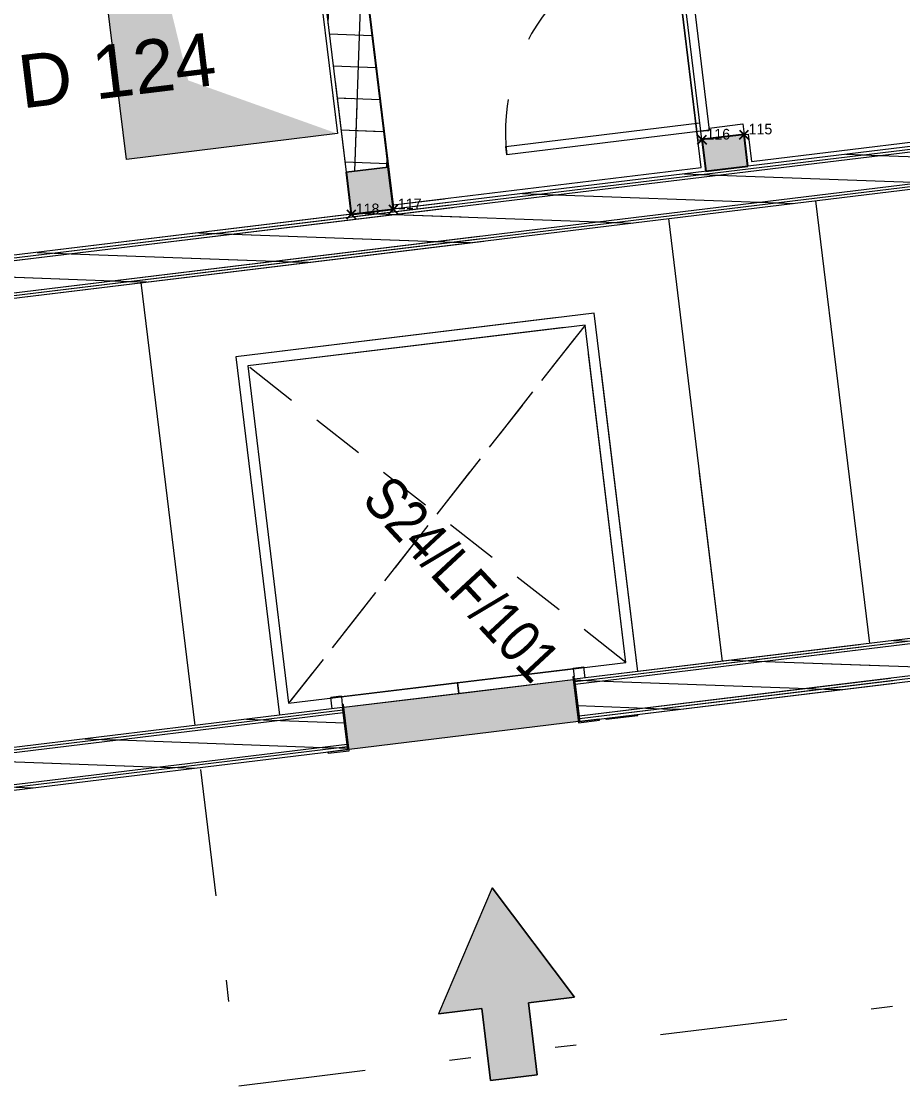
# Model space of a CAD drawing. Header units: metres. Extents: x 400403 to 400526, y 4543947 to 4544120.
# Drawn here: x 400463.52 to 400467.67, y 4544060.01 to 4544065.02 of the extents above; entities that cross this region are included whole.
import ezdxf

# ---------------------------------------------------------------- set-up
doc = ezdxf.new("R2010")
doc.units = ezdxf.units.M
for name, pattern in [('Dash', [0.6, 0.3, -0.3]), ('Dash dot dot', [1.7999999999999998, 0.6, -0.4, 0, -0.4, 0, -0.4]), ('Dot 1mm', [0.09999999999999999, 0, -0.09999999999999999]), ('Overhead', [0.4, 0.25, -0.15])]:
    doc.linetypes.add(name, pattern=pattern)
for name, color, linetype, lineweight in [('A-----NOP', 7, 'Continuous', 5), ('A-DETLGEM', 7, 'Continuous', 13), ('A_ELEVATION_2', 7, 'Continuous', 18), ('A_HATCH', 7, 'Continuous', 18), ('A_SECTION_LINE', 7, 'Continuous', 5), ('A_WALL', 7, 'Continuous', 15), ('G-PLANOTM', 7, 'Continuous', 13)]:
    doc.layers.add(name, color=color, linetype=linetype, lineweight=lineweight)
for name, color, linetype, lineweight, true_color in [('A-----NPP', 7, 'Continuous', 15, 0x00a000), ('A_DOOR', 5, 'Continuous', 13, 0x0000ff), ('A_RC', 7, 'Continuous', 15, 0x007f00)]:
    doc.layers.add(name, color=color, linetype=linetype, lineweight=lineweight, true_color=true_color)
doc.styles.add('Arial Narrow_1', font='Arial Narrow.ttf', dxfattribs={"height": 0.2})
doc.styles.add('Arial_1', font='Arial.ttf', dxfattribs={"height": 0.2499999999999998})
pattern_1 = [(45, (0, 0), (-0.08485281374238571, 0.08485281374238571), [])]
pattern_2 = [(45, (0, 0), (-0.1060660171779821, 0.1060660171779821), []), (135, (0, 0), (-0.1060660171779821, -0.1060660171779821), [])]

# ---------------------------------------------------------------- blocks, each defined once
blk = doc.blocks.new('Lift Assembly - S24_LF_101-4343734-PERON KAT _1_10 _-3_21_ KOTU TUĞLA DUVAR PLANI - 1_2')
at = {"layer": 'G-PLANOTM', "lineweight": 5}
for p, q in [((-1.075000000000012, 0.1060000000009839), (-0.9250000000000118, 0.1060000000009834)), ((-1.075000000000012, 0.1060000000009839), (-1.075000000000012, 0.1000000000009602)), ((-0.9250000000000118, 0.1060000000009834), (-0.9250000000000118, 0.1000000000009597)), ((-0.7940000000000101, 0.1060000000009851), (-0.8940000000000133, 0.1060000000009938)), ((-0.8940000000000133, 0.1060000000009938), (-0.8940000000000047, 0.1000000000009562)), ((-0.7940000000000275, -0.1129999999990127), (-0.7940000000000101, 0.1060000000009851)), ((0.3939999999999971, 0.1060000000009721), (0.2939999999999852, 0.1060000000009765)), ((0.2939999999999852, 0.1060000000009765), (0.2939999999999852, -0.1129999999990171)), ((0.3939999999999971, 0.1000000000009562), (0.3939999999999971, 0.1060000000009721)), ((-0.8940000000000047, 0.1000000000009562), (-0.8000000000000087, 0.1000000000009692)), ((-0.8000000000000087, 0.1000000000009692), (-0.8000000000000087, -0.1129999999990041)), ((0.2999999999999838, -0.1129999999990127), (0.2999999999999838, 0.1000000000009605)), ((0.2999999999999838, 0.1000000000009605), (0.3939999999999971, 0.1000000000009562)), ((-1.100000000000006, -0.0999999999999992), (-1.100000000000006, -1.8)), ((-0.8500000000000064, -0.0999999999999992), (-0.8500000000000064, -0.1530000000000002)), ((-0.2510000000000064, -0.09999999999999967), (-0.7940000000000295, -0.09999999999999967)), ((-0.2510000000000064, -0.15), (-0.2510000000000064, -0.09999999999999967)), ((-0.2490000000000062, -0.15), (-0.2490000000000062, -0.1)), ((0.2939999999999748, -0.1), (-0.2490000000000064, -0.1)), ((0.3499999999999936, -0.0999999999999992), (0.3499999999999936, -0.1530000000000001)), ((0.5999999999999935, -1.8), (0.5999999999999935, -0.0999999999999992)), ((0.5500000000000083, -0.1499999999999982), (-1.050000000000005, -0.1499999999999982)), ((-1.050000000000006, -0.1499999999999982), (-1.050000000000006, -1.749999999999977)), ((-0.8000000000000064, -0.15), (-0.8000000000000064, -0.1129999999990024)), ((-0.8000000000000087, -0.1129999999990041), (-0.7940000000000275, -0.1129999999990127)), ((-0.8000000000000064, -0.15), (-0.2510000000000064, -0.15)), ((-0.8000000000000064, -0.1499999999999982), (-0.8000000000000064, -0.1530000000000002)), ((-0.2490000000000064, -0.15), (0.2999999999999937, -0.15)), ((0.2939999999999852, -0.1129999999990171), (0.2999999999999838, -0.1129999999990127)), ((0.2999999999999936, -0.15), (0.2999999999999936, -0.1129999999990026)), ((0.2999999999999937, -0.1499999999999982), (0.2999999999999937, -0.1530000000000001)), ((0.5500000000000083, -1.749999999999977), (0.5500000000000083, -0.1499999999999981)), ((-0.8000000000000064, -0.1530000000000002), (-0.8500000000000064, -0.1530000000000002)), ((0.2999999999999937, -0.1530000000000001), (0.3499999999999936, -0.1530000000000001)), ((-1.050000000000006, -1.749999999999977), (0.5500000000000081, -1.749999999999977)), ((-1.100000000000006, -1.8), (0.5999999999999935, -1.8))]:
    blk.add_line(p, q, dxfattribs=at)
at = {"layer": 'G-PLANOTM', "color": 8, "linetype": 'Overhead', "lineweight": 5, "true_color": 0x808080}
for p, q in [((-1.050000000000006, -1.749999999999977), (0.5500000000000081, -0.1499999999999981)), ((-1.050000000000006, -0.1499999999999982), (0.5500000000000081, -1.749999999999977))]:
    blk.add_line(p, q, dxfattribs=at)
blk = doc.blocks.new('_SINGLE SWINGING_no handle - INT HOLLOW METAL-1542414-PERON KAT _1_10 _-3_21_ KOTU TUĞLA DUVAR PLANI - 1_2')
at = {"layer": 'A_DOOR', "color": 49, "lineweight": 15, "true_color": 0x464646}
for p, q in [((-0.5000000000000104, 0.09999999999903367), (-0.4500000000000119, 0.09999999999903367)), ((-0.5000000000000102, -0.1000000000009687), (-0.5000000000000104, 0.09999999999903367)), ((-0.4500000000000119, 0.09999999999903367), (-0.4500000000000119, -0.06000000000096675)), ((0.4499999999999937, 0.09999999999903367), (0.4999999999999919, 0.09999999999903367)), ((0.4499999999999937, -0.06000000000096675), (0.4499999999999937, 0.09999999999903367)), ((0.4999999999999919, 0.09999999999903367), (0.4999999999999919, -0.1000000000009687)), ((-0.4600000000000137, -0.1000000000009687), (-0.5000000000000102, -0.1000000000009687)), ((-0.4600000000000137, -0.06000000000096675), (-0.4600000000000137, -0.1000000000009687)), ((-0.4500000000000119, -0.06000000000096675), (-0.4600000000000137, -0.06000000000096675)), ((0.4599999999999953, -0.06000000000096675), (0.4499999999999937, -0.06000000000096675)), ((0.4599999999999953, -0.1000000000009687), (0.4599999999999953, -0.06000000000096675)), ((0.4999999999999919, -0.1000000000009687), (0.4599999999999953, -0.1000000000009687))]:
    blk.add_line(p, q, dxfattribs=at)
at = {"layer": 'A_DOOR', "color": 176, "true_color": 0x00007f}
for p, q in [((-0.4600000000000067, -0.06000000000097949), (0.4599999999999747, -0.06000000000097949)), ((-0.4600000000000068, -0.100000000000979), (-0.4600000000000067, -0.06000000000097949)), ((0.4599999999999746, -0.100000000000979), (-0.4600000000000068, -0.100000000000979)), ((0.4599999999999581, -0.1000000000009839), (0.4199999999999581, -0.1000000000009838)), ((0.4199999999999566, -1.020000000000984), (0.4199999999999581, -0.1000000000009838)), ((0.4599999999999746, -0.06000000000097949), (0.4599999999999746, -0.100000000000979)), ((0.4599999999999581, -0.1000000000009839), (0.4599999999999566, -1.020000000000984)), ((0.4599999999999566, -1.020000000000984), (0.4199999999999566, -1.020000000000984))]:
    blk.add_line(p, q, dxfattribs=at)
at = {"layer": 'A_DOOR', "linetype": 'Dash', "lineweight": 5}
blk.add_arc((0.4599999999999578, -0.1000000000009838), 0.9200000000000007, 178.9999999999995, 269.9999999999996, dxfattribs=at)
blk = doc.blocks.new('M09-PRT-S24-ZZ-M3-ARC-01_rvt-1-PERON KAT _1_10 _-3_21_ KOTU TUĞLA DUVAR PLANI - 1_2')
at = {"layer": 'A_HATCH', "lineweight": 5, "true_color": 0x787878}
h = blk.add_hatch(dxfattribs=at)
h.set_pattern_fill('FP_3', color=8, style=0, pattern_type=2)
h.set_pattern_definition(pattern_1)
h.paths.add_polyline_path([(64.91163769317406, 28.90628839447859), (69.27888211770704, 34.91728466268419), (69.15752956855079, 35.00545245052806), (64.79028514401782, 28.99445618232246), (64.81952902825012, 28.97320925674362)], flags=0)
h = blk.add_hatch(dxfattribs=at)
h.set_pattern_fill('FP_3', color=8, style=0, pattern_type=2)
h.set_pattern_definition(pattern_1)
h.paths.add_polyline_path([(66.7723764228609, 27.5543825738544), (67.77453033947604, 28.93374259494311), (67.65317738032364, 29.02190981847293), (66.65102387370334, 27.64255036169923), (66.70021154309265, 27.60681342803442)], flags=0)
h.paths.add_polyline_path([(68.42108997869467, 29.82366429539404), (69.65544683244521, 31.52262736642715), (69.5340938732928, 31.61079458995696), (68.29973701954225, 29.91183151892385)], flags=0)
h.paths.add_polyline_path([(70.30200647166384, 32.41254906687809), (71.22776011861548, 33.68675210975513), (71.10640756945791, 33.77491989759995), (70.18065351251144, 32.50071629040792)], flags=0)
h = blk.add_hatch(dxfattribs=at)
h.set_pattern_fill('FP_2', color=8, style=0, pattern_type=2)
h.set_pattern_definition(pattern_2)
h.paths.add_polyline_path([(65.79852145617573, 30.76496727769749), (65.91607850663424, 30.92677067657247), (63.25377835324733, 32.86104496032327), (63.13621840774984, 32.69924366481723), (65.63834234231064, 30.8813442160187)], flags=0)
at = {"layer": 'A_RC', "lineweight": 5, "true_color": 0xff8000}
for points in [[(66.94875255571188, 32.00786424412189), (67.06630960617038, 32.16966764299689), (66.94495705701415, 32.25783543084076), (66.82740000655565, 32.09603203196578)], [(65.9603248550513, 30.64741022723979), (66.07788190550981, 30.80921362611477), (65.91607850663482, 30.92677067657328), (65.79852145617632, 30.76496727769829), (65.93476635206555, 30.6659795666111)]]:
    blk.add_hatch(color=30, dxfattribs=at).paths.add_polyline_path(points, flags=0)
at = {"layer": 'A_WALL', "true_color": 0x787878}
h = blk.add_hatch(dxfattribs=at)
h.set_pattern_fill('FP_3', color=8, style=0, pattern_type=2)
h.set_pattern_definition(pattern_1)
h.paths.add_polyline_path([(64.6846573280906, 28.87033823639019), (69.24293195961863, 35.14426502776764), (69.23281924718896, 35.1516123434213), (64.67454461566092, 28.87768555204384)], flags=0)
h = blk.add_hatch(dxfattribs=at)
h.set_pattern_fill('FP_3', color=8, style=0, pattern_type=2)
h.set_pattern_definition(pattern_1)
h.paths.add_polyline_path([(64.70211735617394, 28.87310363316622), (69.24569735639466, 35.1268049996843), (69.23558464396497, 35.13415231533796), (64.69200464374427, 28.88045094881987)], flags=0)
h = blk.add_hatch(dxfattribs=at)
h.set_pattern_fill('FP_3', color=8, style=0, pattern_type=2)
h.set_pattern_definition(pattern_1)
h.paths.add_polyline_path([(64.9290977212574, 28.90905379125462), (69.28164751448307, 34.89982463460085), (69.27153480205338, 34.9071719502545), (64.91898500882772, 28.91640110690827)], flags=0)
h = blk.add_hatch(dxfattribs=at)
h.set_pattern_fill('FP_3', color=8, style=0, pattern_type=2)
h.set_pattern_definition(pattern_1)
h.paths.add_polyline_path([(64.94655774934074, 28.91181918803066), (69.28441291125911, 34.88236460651751), (69.27430019882941, 34.88971192217117), (64.93644503691105, 28.91916650368431)], flags=0)
h = blk.add_hatch(dxfattribs=at)
h.set_pattern_fill('FP_3', color=8, style=0, pattern_type=2)
h.set_pattern_definition(pattern_1)
h.paths.add_polyline_path([(66.69432191175991, 27.42568229904696), (67.78464308607208, 28.92639532631562), (67.77453033947604, 28.93374259494311), (66.68420919933013, 27.43302961470068)], flags=0)
h.paths.add_polyline_path([(68.43120272529069, 29.81631702676656), (69.66555957904121, 31.51528009779966), (69.65544683244521, 31.52262736642715), (68.42108997869467, 29.82366429539404)], flags=0)
h.paths.add_polyline_path([(70.31211921825988, 32.40520179825062), (71.24522009967284, 33.68951754069754), (71.23510738724305, 33.69686485635128), (70.30200647166384, 32.41254906687809)], flags=0)
h = blk.add_hatch(dxfattribs=at)
h.set_pattern_fill('FP_3', color=8, style=0, pattern_type=2)
h.set_pattern_definition(pattern_1)
h.paths.add_polyline_path([(66.69708735556215, 27.40822223679709), (67.7947558326681, 28.91904805768814), (67.78464308607208, 28.92639532631562), (66.68697464313236, 27.4155695524508)], flags=0)
h.paths.add_polyline_path([(68.44131547188674, 29.80896975813906), (69.67567232563727, 31.50793282917219), (69.66555957904121, 31.51528009779966), (68.43120272529069, 29.81631702676656)], flags=0)
h.paths.add_polyline_path([(70.3222319648559, 32.39785452962314), (71.26268008073019, 33.69228297163994), (71.25256736830039, 33.69963028729368), (70.31211921825988, 32.40520179825062)], flags=0)
h = blk.add_hatch(dxfattribs=at)
h.set_pattern_fill('FP_3', color=8, style=0, pattern_type=2)
h.set_pattern_definition(pattern_1)
h.paths.add_polyline_path([(66.65560569852867, 27.67012317054524), (67.6430646337276, 29.0292570871004), (67.63295188713157, 29.03660435572789), (66.64549298609889, 27.67747048619899)], flags=0)
h.paths.add_polyline_path([(68.28962427294623, 29.91917878755135), (69.52398112669677, 31.61814185858445), (69.51386838010075, 31.62548912721193), (68.2795115263502, 29.92652605617883)], flags=0)
h.paths.add_polyline_path([(70.1705407659154, 32.5080635590354), (71.00078036486978, 33.65080150750383), (70.99066765244, 33.65814882315757), (70.16042801931937, 32.51541082766288)], flags=0)
h = blk.add_hatch(dxfattribs=at)
h.set_pattern_fill('FP_3', color=8, style=0, pattern_type=2)
h.set_pattern_definition(pattern_1)
h.paths.add_polyline_path([(66.65837114233089, 27.65266310829536), (67.65317738032364, 29.02190981847293), (67.6430646337276, 29.0292570871004), (66.64825842990112, 27.6600104239491)], flags=0)
h.paths.add_polyline_path([(68.29973701954225, 29.91183151892385), (69.5340938732928, 31.61079458995696), (69.52398112669677, 31.61814185858445), (68.28962427294623, 29.91917878755135)], flags=0)
h.paths.add_polyline_path([(70.18065351251144, 32.50071629040792), (71.01824034592715, 33.65356693844625), (71.00812763349735, 33.66091425409999), (70.1705407659154, 32.5080635590354)], flags=0)
at = {"layer": 'A_WALL', "lineweight": 5, "true_color": 0xc0c0c0}
blk.add_hatch(color=9, dxfattribs=at).paths.add_polyline_path([(67.7982825216093, 28.92390217605424), (68.43778878294555, 29.80411563977299), (68.27598483740903, 29.92167193781274), (67.63647857607278, 29.04145847409399), (67.79485096110737, 28.92639532631562)], flags=0)
at = {"layer": 'A_ELEVATION_2', "color": 8, "lineweight": 5, "true_color": 0x808080}
for p, q in [((69.12260951238406, 34.99992165697598), (64.7847543504657, 29.02937623848913)), ((64.94655774934068, 28.91181918803063), (69.28441291125904, 34.88236460651748)), ((69.51386838010069, 31.62548912721191), (68.27951152635015, 29.9265260561788)), ((68.44131547188668, 29.80896975813905), (69.67567232563721, 31.50793282917216)), ((68.27951152635015, 29.9265260561788), (68.28962427294617, 29.91917878755132)), ((68.28962427294617, 29.91917878755132), (68.2997370195422, 29.91183151892383)), ((68.42108997869461, 29.82366429539402), (68.43120272529063, 29.81631702676654)), ((68.43120272529063, 29.81631702676654), (68.44131547188668, 29.80896975813905)), ((67.63295188713151, 29.03660435572787), (66.64549298609883, 27.67747048619897)), ((67.64306463372755, 29.02925708710039), (67.63295188713151, 29.03660435572787)), ((67.65317738032358, 29.0219098184729), (67.64306463372755, 29.02925708710039)), ((66.80729638497556, 27.5599134357392), (67.79475583266805, 28.91904805768812)), ((67.78464308607201, 28.92639532631561), (67.77453033947599, 28.93374259494309)), ((67.79475583266805, 28.91904805768812), (67.78464308607201, 28.92639532631561))]:
    blk.add_line(p, q, dxfattribs=at)
at = {"layer": 'A_ELEVATION_2', "color": 8, "lineweight": 13, "true_color": 0x808080}
for p, q in [((64.79486706289539, 29.02202892283548), (69.13272222481375, 34.99257434132232)), ((64.80497977532508, 29.01468160718182), (69.14283493724342, 34.98522702566867)), ((64.92633232448132, 28.92651381933794), (69.26418748639968, 34.89705923782479)), ((64.93644503691101, 28.91916650368429), (69.27430019882937, 34.88971192217114)), ((69.52398112669671, 31.61814185858443), (68.28962427294617, 29.91917878755132)), ((69.53409387329275, 31.61079458995694), (68.2997370195422, 29.91183151892383)), ((69.65544683244514, 31.52262736642713), (68.42108997869461, 29.82366429539402)), ((69.66555957904117, 31.51528009779964), (68.43120272529063, 29.81631702676653)), ((67.64306463372755, 29.02925708710039), (66.65560569852862, 27.67012317054523)), ((67.65317738032358, 29.0219098184729), (66.66571841095842, 27.6627758548915)), ((67.77453033947599, 28.93374259494309), (66.78707096011597, 27.57460806704668)), ((67.78464308607201, 28.92639532631561), (66.79718367254577, 27.56726075139294))]:
    blk.add_line(p, q, dxfattribs=at)
at = {"layer": 'A_ELEVATION_2', "lineweight": 20}
for p, q in [((65.91607850663418, 30.92677067657245), (63.25377835324728, 32.86104496032323)), ((63.13621840774979, 32.6992436648172), (65.79852145617568, 30.76496727769747))]:
    blk.add_line(p, q, dxfattribs=at)
at = {"layer": 'A_ELEVATION_2', "lineweight": 13}
blk.add_line((65.79852145617568, 30.76496727769747), (65.91607850663418, 30.92677067657245), dxfattribs=at)
at = {"layer": 'A_RC'}
for p, q in [((67.06188497132867, 32.1976036879302), (69.27100904313846, 35.23820212044686)), ((66.92080879794553, 32.00340677210004), (64.11293267782864, 34.0435249467556)), ((63.25474507581264, 32.8623754897209), (66.06262119592955, 30.82225731506533)), ((66.00662730713476, 32.66763694437071), (66.8156443015097, 32.07985169207822)), ((69.1024196151562, 31.05917294794906), (67.40350010392329, 32.29351022451786)), ((66.94495705701407, 32.25783543084074), (66.95671276205991, 32.27401577072823)), ((66.95671276205991, 32.27401577072823), (67.06188497132867, 32.1976036879302)), ((66.8156443015097, 32.07985169207822), (66.82740000655501, 32.09603203196497)), ((66.06262119592955, 30.82225731506533), (66.92080879794553, 32.00340677210004)), ((66.99205042731852, 31.72719832845538), (68.69097257201258, 30.49285913856507)), ((67.22151884649982, 28.47030981933653), (65.52258729658735, 29.704655842518))]:
    blk.add_line(p, q, dxfattribs=at)
at = {"layer": 'A_RC', "color": 7, "lineweight": 25}
for p, q in [((66.9449570570141, 32.25783543084074), (66.82740000655559, 32.09603203196575)), ((67.06630960617032, 32.16966764299686), (66.9449570570141, 32.25783543084074)), ((66.94875255571183, 32.00786424412188), (67.06630960617032, 32.16966764299686)), ((66.82740000655559, 32.09603203196575), (66.94875255571183, 32.00786424412188)), ((66.07788190550974, 30.80921362611476), (65.91607850663476, 30.92677067657326)), ((65.96032485505124, 30.64741022723977), (66.07788190550974, 30.80921362611476)), ((65.79852145617626, 30.76496727769827), (65.96032485505124, 30.64741022723977))]:
    blk.add_line(p, q, dxfattribs=at)
at = {"layer": 'A_RC', "color": 7}
blk.add_line((65.91607850663476, 30.92677067657326), (65.79852145617626, 30.76496727769827), dxfattribs=at)
at = {"layer": 'A_WALL'}
for p, q in [((67.63647857607272, 29.04145847409397), (68.27598483740897, 29.92167193781273)), ((68.43778878294547, 29.80411563977295), (67.79828252160925, 28.92390217605423))]:
    blk.add_line(p, q, dxfattribs=at)
at = {"layer": 'A_WALL', "color": 8, "lineweight": 5, "true_color": 0x808080}
for p, q in [((68.2997370195422, 29.91183151892383), (68.42108997869461, 29.82366429539402)), ((67.77453033947599, 28.93374259494309), (67.65317738032358, 29.0219098184729))]:
    blk.add_line(p, q, dxfattribs=at)
at = {"lineweight": 15}
for name, p, rotation in [('_SINGLE SWINGING_no handle - INT HOLLOW METAL-1542414-PERON KAT _1_10 _-3_21_ KOTU TUĞLA DUVAR PLANI - 1_2', (66.48167003459736, 32.47082635754948), 323.9999999999999), ('Lift Assembly - S24_LF_101-4343734-PERON KAT _1_10 _-3_21_ KOTU TUĞLA DUVAR PLANI - 1_2', (67.89018830695942, 29.22053212501279), 234.0002664365888)]:
    blk.add_blockref(name, p, dxfattribs=dict(at, rotation=rotation))
blk = doc.blocks.new('M_Shaft Opening Symbol1 - Shaft opening symbol 2-931520-PERON KAT _1_10 _-3_21_ KOTU TUĞLA DUVAR PLANI - 1_2')
at = {"layer": 'A-DETLGEM', "true_color": 0xc0c0c0}
blk.add_hatch(color=9, dxfattribs=at).paths.add_polyline_path([(0.5008690987115026, 1.567345881147613), (-0.5008690987115937, 1.567345881147613), (0.1669563662371358, 1.233433148673246), (0.500869098711507, -1.567345881147561), (0.5008690987115026, 0.516462746382034)], flags=0)
at = {"layer": 'A-DETLGEM'}
for p, q in [((-0.5008690987115508, 1.567345881147592), (0.5008690987115509, 1.567345881147592)), ((-0.5008690987115508, -1.567345881147591), (-0.5008690987115508, 1.567345881147592)), ((0.5008690987115508, 1.567345881147592), (0.5008690987115508, -1.567345881147591)), ((0.5008690987115508, -1.567345881147591), (-0.5008690987115508, -1.567345881147591))]:
    blk.add_line(p, q, dxfattribs=at)
blk = doc.blocks.new('D_GEN_DIRECTION ARROW3 - D_GEN_DIRECTION ARROW-2-892963-PERON KAT _1_10 _-3_21_ KOTU TUĞLA DUVAR PLANI - 1_2')
at = {"layer": 'A-----NOP'}
blk.add_hatch(color=256, dxfattribs=at).paths.add_polyline_path([(-0.0009851533391976904, -0.00480888360601001), (-0.006573509549258561, -0.00158244464380383), (-0.0009851533391976794, 0.001643994318402332), (-0.000985153339197683, -0.0005347904544665686), (0.002426490450741443, -0.0005347904544665797), (0.002426490450741436, -0.002757186599964341), (-0.0009851533391976868, -0.00275718659996433)], flags=0)
for p, q in [((-0.006573509549258561, -0.00158244464380383), (-0.0009851533391976777, 0.001643994318402334)), ((-0.000985153339197681, 0.001643994318402332), (-0.006573509549258561, -0.00158244464380383)), ((-0.0009851533391976794, 0.001643994318402333), (-0.000985153339197683, -0.0005347904544665683)), ((-0.000985153339197683, -0.0005347904544665686), (-0.0009851533391976794, 0.001643994318402332)), ((-0.000985153339197683, -0.0005347904544665684), (0.002426490450741443, -0.0005347904544665794)), ((0.002426490450741443, -0.0005347904544665797), (-0.000985153339197683, -0.0005347904544665686)), ((0.002426490450741443, -0.0005347904544665794), (0.002426490450741436, -0.002757186599964341)), ((0.002426490450741436, -0.002757186599964341), (0.002426490450741443, -0.0005347904544665797)), ((-0.006573509549258561, -0.001582444643803829), (-0.0009851533391976894, -0.00480888360601001)), ((-0.006573509549258561, -0.001582444643803829), (-0.0009851533391976904, -0.00480888360601001)), ((-0.0009851533391976868, -0.00275718659996433), (-0.0009851533391976904, -0.00480888360601001)), ((0.002426490450741436, -0.002757186599964341), (-0.0009851533391976868, -0.00275718659996433)), ((-0.0009851533391976904, -0.00480888360601001), (-0.0009851533391976868, -0.00275718659996433)), ((-0.0009851533391976868, -0.00275718659996433), (0.002426490450741436, -0.002757186599964341))]:
    blk.add_line(p, q, dxfattribs=at)
blk = doc.blocks.new('Lift Assembly - S24_LF_101-4343734-PERON KAT _1_10 _-3_21_ KOTU TUĞLA DUVAR PLANI - 2_2')
at = {"layer": 'G-PLANOTM', "lineweight": 5}
for p, q in [((-1.075000000000012, 0.1060000000009839), (-0.9250000000000118, 0.1060000000009834)), ((-1.075000000000012, 0.1060000000009839), (-1.075000000000012, 0.1000000000009602)), ((-0.9250000000000118, 0.1060000000009834), (-0.9250000000000118, 0.1000000000009597)), ((-0.7940000000000101, 0.1060000000009851), (-0.8940000000000133, 0.1060000000009938)), ((-0.8940000000000133, 0.1060000000009938), (-0.8940000000000047, 0.1000000000009562)), ((-0.7940000000000275, -0.1129999999990127), (-0.7940000000000101, 0.1060000000009851)), ((0.3939999999999971, 0.1060000000009721), (0.2939999999999852, 0.1060000000009765)), ((0.2939999999999852, 0.1060000000009765), (0.2939999999999852, -0.1129999999990171)), ((0.3939999999999971, 0.1000000000009562), (0.3939999999999971, 0.1060000000009721)), ((-0.8940000000000047, 0.1000000000009562), (-0.8000000000000087, 0.1000000000009692)), ((-0.8000000000000087, 0.1000000000009692), (-0.8000000000000087, -0.1129999999990041)), ((0.2999999999999838, -0.1129999999990127), (0.2999999999999838, 0.1000000000009605)), ((0.2999999999999838, 0.1000000000009605), (0.3939999999999971, 0.1000000000009562)), ((-1.100000000000006, -0.0999999999999992), (-1.100000000000006, -1.545129659541309)), ((-0.8500000000000064, -0.0999999999999992), (-0.8500000000000064, -0.1530000000000002)), ((-0.2510000000000064, -0.09999999999999967), (-0.7940000000000269, -0.09999999999999967)), ((-0.2510000000000064, -0.15), (-0.2510000000000064, -0.09999999999999967)), ((-0.2490000000000062, -0.15), (-0.2490000000000062, -0.1)), ((0.2939999999999852, -0.1), (-0.2490000000000064, -0.1)), ((0.3499999999999936, -0.0999999999999992), (0.3499999999999936, -0.1530000000000001)), ((0.5999999999999935, -1.8), (0.5999999999999935, -0.0999999999999992)), ((0.5500000000000083, -0.1499999999999982), (-1.050000000000005, -0.1499999999999982)), ((-1.050000000000006, -0.1499999999999982), (-1.050000000000006, -1.613949428551825)), ((-0.8000000000000064, -0.15), (-0.8000000000000064, -0.112999999999003)), ((-0.8000000000000087, -0.1129999999990041), (-0.7940000000000275, -0.1129999999990127)), ((-0.8000000000000064, -0.15), (-0.2510000000000064, -0.15)), ((-0.8000000000000064, -0.1499999999999982), (-0.8000000000000064, -0.1530000000000002)), ((-0.2490000000000064, -0.15), (0.2999999999999937, -0.15)), ((0.2939999999999852, -0.1129999999990171), (0.2999999999999838, -0.1129999999990127)), ((0.2999999999999936, -0.15), (0.2999999999999936, -0.1129999999990049)), ((0.2999999999999937, -0.1499999999999982), (0.2999999999999937, -0.1530000000000001)), ((0.5500000000000083, -1.749999999999977), (0.5500000000000083, -0.1499999999999981)), ((-0.8000000000000064, -0.1530000000000002), (-0.8500000000000064, -0.1530000000000002)), ((0.2999999999999937, -0.1530000000000001), (0.3499999999999936, -0.1530000000000001)), ((-0.9511544405014192, -1.749999999999977), (0.5500000000000081, -1.749999999999977)), ((-0.914827669343276, -1.8), (0.5999999999999935, -1.8))]:
    blk.add_line(p, q, dxfattribs=at)
at = {"layer": 'G-PLANOTM', "color": 8, "linetype": 'Overhead', "lineweight": 5, "true_color": 0x808080}
for p, q in [((-1.050000000000006, -0.1499999999999982), (0.5500000000000081, -1.749999999999977)), ((-0.9927491853497445, -1.692749185349717), (0.5500000000000081, -0.1499999999999981))]:
    blk.add_line(p, q, dxfattribs=at)
blk = doc.blocks.new('M09-PRT-S24-ZZ-M3-ARC-01_rvt-1-PERON KAT _1_10 _-3_21_ KOTU TUĞLA DUVAR PLANI - 2_2')
at = {"layer": 'A_HATCH', "lineweight": 5, "true_color": 0x787878}
h = blk.add_hatch(dxfattribs=at)
h.set_pattern_fill('FP_3', color=8, style=0, pattern_type=2)
h.set_pattern_definition(pattern_1)
h.paths.add_polyline_path([(64.91163769317407, 28.90628839447859), (66.44636000636571, 31.01865243929923), (66.26094980974074, 31.01865243929923), (64.79028514401782, 28.99445618232247), (64.91046576898778, 28.90713984723953)], flags=0)
h = blk.add_hatch(dxfattribs=at)
h.set_pattern_fill('FP_2', color=8, style=0, pattern_type=2)
h.set_pattern_definition(pattern_2)
h.paths.add_polyline_path([(65.79852145617573, 30.76496727769749), (65.91607850663425, 30.92677067657248), (65.78961410959613, 31.01865243929923), (65.4493537862553, 31.01865243929923), (65.66121079996353, 30.86472930898399)], flags=0)
h = blk.add_hatch(dxfattribs=at)
h.set_pattern_fill('FP_3', color=8, style=0, pattern_type=2)
h.set_pattern_definition(pattern_1)
h.paths.add_polyline_path([(66.7723764228609, 27.5543825738544), (67.77453033947606, 28.93374259494312), (67.65317738032364, 29.02190981847292), (66.65102387370335, 27.64255036169923)], flags=0)
h.paths.add_polyline_path([(68.42108997869468, 29.82366429539404), (69.28929119550102, 31.01865243929923), (69.10388162529233, 31.01865243929923), (68.29973701954226, 29.91183151892385)], flags=0)
at = {"layer": 'A_RC', "lineweight": 5, "true_color": 0xff8000}
blk.add_hatch(color=30, dxfattribs=at).paths.add_polyline_path([(65.96032485505131, 30.64741022723979), (66.07788190550981, 30.80921362611479), (65.91607850663482, 30.92677067657328), (65.79852145617633, 30.7649672776983)], flags=0)
at = {"layer": 'A_WALL', "true_color": 0x787878}
h = blk.add_hatch(dxfattribs=at)
h.set_pattern_fill('FP_3', color=8, style=0, pattern_type=2)
h.set_pattern_definition(pattern_1)
h.paths.add_polyline_path([(64.68465732809061, 28.87033823639019), (66.24549896002199, 31.01865243929923), (66.23004811030326, 31.01865243929923), (64.67454461566093, 28.87768555204384)], flags=0)
h = blk.add_hatch(dxfattribs=at)
h.set_pattern_fill('FP_3', color=8, style=0, pattern_type=2)
h.set_pattern_definition(pattern_1)
h.paths.add_polyline_path([(64.70211735617394, 28.87310363316623), (66.26094980974074, 31.01865243929923), (66.24549896002199, 31.01865243929923), (64.69200464374427, 28.88045094881988)], flags=0)
h = blk.add_hatch(dxfattribs=at)
h.set_pattern_fill('FP_3', color=8, style=0, pattern_type=2)
h.set_pattern_definition(pattern_1)
h.paths.add_polyline_path([(64.9290977212574, 28.90905379125463), (66.46181085608447, 31.01865243929923), (66.44636000636571, 31.01865243929923), (64.91898500882772, 28.91640110690828)], flags=0)
h = blk.add_hatch(dxfattribs=at)
h.set_pattern_fill('FP_3', color=8, style=0, pattern_type=2)
h.set_pattern_definition(pattern_1)
h.paths.add_polyline_path([(64.94655774934076, 28.91181918803066), (66.4772617058032, 31.01865243929923), (66.46181085608447, 31.01865243929923), (64.93644503691107, 28.91916650368431)], flags=0)
h = blk.add_hatch(dxfattribs=at)
h.set_pattern_fill('FP_3', color=8, style=0, pattern_type=2)
h.set_pattern_definition(pattern_1)
h.paths.add_polyline_path([(66.65560569852869, 27.67012317054525), (67.6430646337276, 29.02925708710041), (67.63295188713158, 29.0366043557279), (66.64549298609889, 27.67747048619899)], flags=0)
h.paths.add_polyline_path([(68.28962427294623, 29.91917878755135), (69.08843082777493, 31.01865243929923), (69.07298003025754, 31.01865243929923), (68.2795115263502, 29.92652605617883)], flags=0)
h = blk.add_hatch(dxfattribs=at)
h.set_pattern_fill('FP_3', color=8, style=0, pattern_type=2)
h.set_pattern_definition(pattern_1)
h.paths.add_polyline_path([(66.6583711423309, 27.65266310829537), (67.65317738032364, 29.02190981847292), (67.6430646337276, 29.02925708710041), (66.64825842990112, 27.66001042394911)], flags=0)
h.paths.add_polyline_path([(68.29973701954226, 29.91183151892385), (69.10388162529233, 31.01865243929923), (69.08843082777493, 31.01865243929923), (68.28962427294623, 29.91917878755135)], flags=0)
h = blk.add_hatch(dxfattribs=at)
h.set_pattern_fill('FP_3', color=8, style=0, pattern_type=2)
h.set_pattern_definition(pattern_1)
h.paths.add_polyline_path([(66.69432191175993, 27.42568229904696), (67.78464308607208, 28.92639532631564), (67.77453033947606, 28.93374259494312), (66.68420919933014, 27.43302961470069)], flags=0)
h.paths.add_polyline_path([(68.4312027252907, 29.81631702676656), (69.30474199301841, 31.01865243929923), (69.28929119550102, 31.01865243929923), (68.42108997869468, 29.82366429539404)], flags=0)
h = blk.add_hatch(dxfattribs=at)
h.set_pattern_fill('FP_3', color=8, style=0, pattern_type=2)
h.set_pattern_definition(pattern_1)
h.paths.add_polyline_path([(66.69708735556216, 27.40822223679708), (67.79475583266812, 28.91904805768815), (67.78464308607208, 28.92639532631564), (66.68697464313237, 27.41556955245081)], flags=0)
h.paths.add_polyline_path([(68.44131547188674, 29.80896975813907), (69.32019279053581, 31.01865243929923), (69.30474199301841, 31.01865243929923), (68.4312027252907, 29.81631702676656)], flags=0)
at = {"layer": 'A_WALL', "lineweight": 5, "true_color": 0xc0c0c0}
blk.add_hatch(color=9, dxfattribs=at).paths.add_polyline_path([(67.79828252160931, 28.92390217605425), (68.43778878294556, 29.80411563977299), (68.27598483740903, 29.92167193781275), (67.63647857607278, 29.041458474094), (67.79485096110739, 28.92639532631564)], flags=0)
at = {"layer": 'A_ELEVATION_2', "color": 8, "lineweight": 5, "true_color": 0x808080}
for p, q in [((66.23004811030319, 31.01865243929921), (64.7847543504657, 29.02937623848913)), ((64.94655774934068, 28.91181918803063), (66.47726170580314, 31.01865243929921)), ((69.07298003025748, 31.01865243929921), (68.27951152635015, 29.9265260561788)), ((68.44131547188668, 29.80896975813905), (69.32019279053574, 31.01865243929921)), ((68.27951152635015, 29.9265260561788), (68.28962427294617, 29.91917878755132)), ((68.28962427294617, 29.91917878755132), (68.2997370195422, 29.91183151892383)), ((68.42108997869461, 29.82366429539402), (68.43120272529063, 29.81631702676654)), ((68.43120272529063, 29.81631702676654), (68.44131547188668, 29.80896975813905)), ((67.63295188713151, 29.03660435572787), (66.64549298609883, 27.67747048619897)), ((67.64306463372755, 29.02925708710039), (67.63295188713151, 29.03660435572787)), ((67.65317738032358, 29.0219098184729), (67.64306463372755, 29.02925708710039)), ((66.80729638497556, 27.5599134357392), (67.79475583266805, 28.91904805768812)), ((67.78464308607201, 28.92639532631561), (67.77453033947599, 28.93374259494309)), ((67.79475583266805, 28.91904805768812), (67.78464308607201, 28.92639532631561))]:
    blk.add_line(p, q, dxfattribs=at)
at = {"layer": 'A_ELEVATION_2', "color": 8, "lineweight": 13, "true_color": 0x808080}
for p, q in [((64.79486706289539, 29.02202892283548), (66.24549896002193, 31.01865243929921)), ((64.80497977532508, 29.01468160718182), (66.26094980974068, 31.01865243929921)), ((64.92633232448132, 28.92651381933794), (66.44636000636565, 31.01865243929921)), ((64.93644503691101, 28.91916650368429), (66.4618108560844, 31.01865243929921)), ((69.08843082777487, 31.01865243929921), (68.28962427294617, 29.91917878755132)), ((69.10388162529226, 31.01865243929921), (68.2997370195422, 29.91183151892383)), ((69.28929119550095, 31.01865243929921), (68.42108997869461, 29.82366429539402)), ((69.30474199301834, 31.01865243929921), (68.43120272529063, 29.81631702676653)), ((67.64306463372755, 29.02925708710039), (66.65560569852862, 27.67012317054523)), ((67.65317738032358, 29.0219098184729), (66.66571841095842, 27.6627758548915)), ((67.77453033947599, 28.93374259494309), (66.78707096011597, 27.57460806704668)), ((67.78464308607201, 28.92639532631561), (66.79718367254577, 27.56726075139294))]:
    blk.add_line(p, q, dxfattribs=at)
at = {"layer": 'A_ELEVATION_2', "lineweight": 20}
for p, q in [((65.44935378625523, 31.01865243929921), (65.79852145617568, 30.76496727769747)), ((65.91607850663418, 30.92677067657245), (65.78961410959606, 31.01865243929921))]:
    blk.add_line(p, q, dxfattribs=at)
at = {"layer": 'A_ELEVATION_2', "lineweight": 13}
blk.add_line((65.79852145617568, 30.76496727769747), (65.91607850663418, 30.92677067657245), dxfattribs=at)
at = {"layer": 'A_RC'}
for p, q in [((65.79231666833188, 31.01865243929921), (66.06262119592955, 30.82225731506533)), ((66.06262119592955, 30.82225731506533), (66.20531597490954, 31.01865243929921)), ((67.96728017897725, 31.01865243929921), (68.69097257201258, 30.49285913856507)), ((67.22151884649982, 28.47030981933653), (65.52258729658735, 29.704655842518))]:
    blk.add_line(p, q, dxfattribs=at)
at = {"layer": 'A_RC', "color": 7}
blk.add_line((65.91607850663476, 30.92677067657326), (65.79852145617626, 30.76496727769827), dxfattribs=at)
at = {"layer": 'A_RC', "color": 7, "lineweight": 25}
for p, q in [((66.07788190550974, 30.80921362611476), (65.91607850663476, 30.92677067657326)), ((65.96032485505124, 30.64741022723977), (66.07788190550974, 30.80921362611476)), ((65.79852145617626, 30.76496727769827), (65.96032485505124, 30.64741022723977))]:
    blk.add_line(p, q, dxfattribs=at)
at = {"layer": 'A_WALL'}
for p, q in [((67.63647857607272, 29.04145847409398), (68.27598483740897, 29.92167193781273)), ((68.43778878294549, 29.80411563977296), (67.79828252160925, 28.92390217605422))]:
    blk.add_line(p, q, dxfattribs=at)
at = {"layer": 'A_WALL', "color": 8, "lineweight": 5, "true_color": 0x808080}
for p, q in [((68.2997370195422, 29.91183151892383), (68.42108997869461, 29.82366429539402)), ((67.77453033947599, 28.93374259494309), (67.65317738032358, 29.0219098184729))]:
    blk.add_line(p, q, dxfattribs=at)
at = {"lineweight": 15, "rotation": 234.0002664365888}
blk.add_blockref('Lift Assembly - S24_LF_101-4343734-PERON KAT _1_10 _-3_21_ KOTU TUĞLA DUVAR PLANI - 2_2', (67.89018830695942, 29.22053212501279), dxfattribs=at)
blk = doc.blocks.new('M_Shaft Opening Symbol1 - Shaft opening symbol 2-931520-PERON KAT _1_10 _-3_21_ KOTU TUĞLA DUVAR PLANI - 2_2')
at = {"layer": 'A-DETLGEM', "true_color": 0xc0c0c0}
blk.add_hatch(color=9, dxfattribs=at).paths.add_polyline_path([(0.5008690987114799, 1.567345881147626), (-0.500869098711624, 1.567345881147626), (0.1669563662371163, 1.233433148673253), (0.2892463737529188, 0.2076942196158305), (0.500869098711481, -0.08369227061906954), (0.500869098711481, 0.4674371355704137)], flags=0)
at = {"layer": 'A-DETLGEM'}
for p, q in [((-0.5008690987115508, 1.567345881147592), (0.5008690987115509, 1.567345881147592)), ((-0.5008690987115508, 1.295616012735198), (-0.5008690987115508, 1.567345881147592)), ((0.5008690987115508, 1.567345881147592), (0.5008690987115508, -0.08369227061910013))]:
    blk.add_line(p, q, dxfattribs=at)
blk = doc.blocks.new('D_GEN_DIRECTION ARROW3 - D_GEN_DIRECTION ARROW-2-892963-PERON KAT _1_10 _-3_21_ KOTU TUĞLA DUVAR PLANI - 2_2')
at = {"layer": 'A-----NOP'}
blk.add_hatch(color=256, dxfattribs=at).paths.add_polyline_path([(-0.0009851533391976904, -0.00480888360601001), (-0.006573509549258561, -0.00158244464380383), (-0.0009851533391976794, 0.001643994318402332), (-0.000985153339197683, -0.0005347904544665686), (0.002426490450741443, -0.0005347904544665797), (0.002426490450741436, -0.002757186599964341), (-0.0009851533391976868, -0.00275718659996433)], flags=0)
for p, q in [((-0.006573509549258561, -0.00158244464380383), (-0.0009851533391976777, 0.001643994318402334)), ((-0.000985153339197681, 0.001643994318402332), (-0.006573509549258561, -0.00158244464380383)), ((-0.0009851533391976794, 0.001643994318402333), (-0.000985153339197683, -0.0005347904544665683)), ((-0.000985153339197683, -0.0005347904544665686), (-0.0009851533391976794, 0.001643994318402332)), ((-0.000985153339197683, -0.0005347904544665684), (0.002426490450741443, -0.0005347904544665794)), ((0.002426490450741443, -0.0005347904544665797), (-0.000985153339197683, -0.0005347904544665686)), ((0.002426490450741443, -0.0005347904544665794), (0.002426490450741436, -0.002757186599964341)), ((0.002426490450741436, -0.002757186599964341), (0.002426490450741443, -0.0005347904544665797)), ((-0.006573509549258561, -0.001582444643803829), (-0.0009851533391976894, -0.00480888360601001)), ((-0.006573509549258561, -0.001582444643803829), (-0.0009851533391976904, -0.00480888360601001)), ((-0.0009851533391976868, -0.00275718659996433), (-0.0009851533391976904, -0.00480888360601001)), ((0.002426490450741436, -0.002757186599964341), (-0.0009851533391976868, -0.00275718659996433)), ((-0.0009851533391976904, -0.00480888360601001), (-0.0009851533391976868, -0.00275718659996433)), ((-0.0009851533391976868, -0.00275718659996433), (0.002426490450741436, -0.002757186599964341))]:
    blk.add_line(p, q, dxfattribs=at)
blk = doc.blocks.new('*U825')
at = {"color": 0, "linetype": 'ByBlock', "lineweight": -2, "transparency": 16777216}
for p, q in [((-0.7071067811865476, -0.7071067811865476), (0.7071067811865476, 0.7071067811865476)), ((-0.7071067811865476, 0.7071067811865476), (0.7071067811865476, -0.7071067811865476))]:
    blk.add_line(p, q, dxfattribs=at)
blk = doc.blocks.new('*U1168', base_point=(400466.9268699004, 4544064.485602154))
at = {"color": 1, "linetype": 'ByBlock', "insert": (400466.9480831039, 4544064.485602154), "char_height": 0.05, "attachment_point": 7}
blk.add_mtext('115', dxfattribs=at)
blk = doc.blocks.new('*U1169', base_point=(400466.9268699004, 4544064.485602154))
at = {"color": 61, "linetype": 'ByBlock', "lineweight": -2}
blk.add_blockref('*U1168', (400466.9268699004, 4544064.485602154), dxfattribs=at)
blk = doc.blocks.new('*U1170', base_point=(400466.9268699004, 4544064.485602154))
at = {"color": 61, "linetype": 'ByBlock', "lineweight": -2}
blk.add_blockref('*U1169', (400466.9268699004, 4544064.485602154), dxfattribs=at)
at = {"color": 60, "linetype": 'ByBlock', "lineweight": -2, "xscale": 0.03, "yscale": 0.03, "zscale": 0.03, "rotation": 8.537736462515939e-07}
blk.add_blockref('*U825', (400466.9268699004, 4544064.485602154), dxfattribs=at)
blk = doc.blocks.new('*U1171', base_point=(400466.7283285115, 4544064.46149164))
at = {"color": 1, "linetype": 'ByBlock', "insert": (400466.7495417149, 4544064.46149164), "char_height": 0.05, "attachment_point": 7}
blk.add_mtext('116', dxfattribs=at)
blk = doc.blocks.new('*U1172', base_point=(400466.7283285115, 4544064.46149164))
at = {"color": 61, "linetype": 'ByBlock', "lineweight": -2}
blk.add_blockref('*U1171', (400466.7283285115, 4544064.46149164), dxfattribs=at)
blk = doc.blocks.new('*U1173', base_point=(400466.7283285115, 4544064.46149164))
at = {"color": 61, "linetype": 'ByBlock', "lineweight": -2}
blk.add_blockref('*U1172', (400466.7283285115, 4544064.46149164), dxfattribs=at)
at = {"color": 60, "linetype": 'ByBlock', "lineweight": -2, "xscale": 0.03, "yscale": 0.03, "zscale": 0.03, "rotation": 8.537736462515939e-07}
blk.add_blockref('*U825', (400466.7283285115, 4544064.46149164), dxfattribs=at)
blk = doc.blocks.new('*U1174', base_point=(400465.2756032409, 4544064.133973269))
at = {"color": 1, "linetype": 'ByBlock', "insert": (400465.2968164444, 4544064.133973269), "char_height": 0.05, "attachment_point": 7}
blk.add_mtext('117', dxfattribs=at)
blk = doc.blocks.new('*U1175', base_point=(400465.2756032409, 4544064.133973269))
at = {"color": 61, "linetype": 'ByBlock', "lineweight": -2}
blk.add_blockref('*U1174', (400465.2756032409, 4544064.133973269), dxfattribs=at)
blk = doc.blocks.new('*U1176', base_point=(400465.2756032409, 4544064.133973269))
at = {"color": 61, "linetype": 'ByBlock', "lineweight": -2}
blk.add_blockref('*U1175', (400465.2756032409, 4544064.133973269), dxfattribs=at)
at = {"color": 60, "linetype": 'ByBlock', "lineweight": -2, "xscale": 0.03, "yscale": 0.03, "zscale": 0.03, "rotation": 8.537736462515939e-07}
blk.add_blockref('*U825', (400465.2756032409, 4544064.133973269), dxfattribs=at)
blk = doc.blocks.new('*U1177', base_point=(400465.0770618527, 4544064.109862755))
at = {"color": 1, "linetype": 'ByBlock', "insert": (400465.0982750561, 4544064.109862755), "char_height": 0.05, "attachment_point": 7}
blk.add_mtext('118', dxfattribs=at)
blk = doc.blocks.new('*U1178', base_point=(400465.0770618527, 4544064.109862755))
at = {"color": 61, "linetype": 'ByBlock', "lineweight": -2}
blk.add_blockref('*U1177', (400465.0770618527, 4544064.109862755), dxfattribs=at)
blk = doc.blocks.new('*U1179', base_point=(400465.0770618527, 4544064.109862755))
at = {"color": 61, "linetype": 'ByBlock', "lineweight": -2}
blk.add_blockref('*U1178', (400465.0770618527, 4544064.109862755), dxfattribs=at)
at = {"color": 60, "linetype": 'ByBlock', "lineweight": -2, "xscale": 0.03, "yscale": 0.03, "zscale": 0.03, "rotation": 8.537736462515939e-07}
blk.add_blockref('*U825', (400465.0770618527, 4544064.109862755), dxfattribs=at)

msp = doc.modelspace()

# ---------------------------------------------------------------- linework, layer by layer
at = {"layer": 'A-----NPP', "color": 7, "linetype": 'Dot 1mm', "lineweight": 5}
msp.add_line((400465.2756032409, 4544064.133973269), (400465.2796530813, 4544064.134465074), dxfattribs=at)
msp.add_line((400465.2756032409, 4544064.133973269), (400465.2796530813, 4544064.134465074), dxfattribs=at)
at = {"layer": 'A-----NPP', "color": 7, "linetype": 'Dash dot dot', "lineweight": 5}
for p, q in [((400464.3669438629, 4544061.496199733), (400464.5477695205, 4544060.007165629)), ((400464.3669438629, 4544061.496199733), (400464.5477695205, 4544060.007165629)), ((400464.5477695205, 4544060.007165629), (400470.2062256621, 4544060.694318496)), ((400464.5477695205, 4544060.007165629), (400468.9073308972, 4544060.536583022))]:
    msp.add_line(p, q, dxfattribs=at)

# ---------------------------------------------------------------- block references
at = {"lineweight": 5, "rotation": 312.9239939576965}
for name in ['M09-PRT-S24-ZZ-M3-ARC-01_rvt-1-PERON KAT _1_10 _-3_21_ KOTU TUĞLA DUVAR PLANI - 1_2', 'M09-PRT-S24-ZZ-M3-ARC-01_rvt-1-PERON KAT _1_10 _-3_21_ KOTU TUĞLA DUVAR PLANI - 2_2']:
    msp.add_blockref(name, (400397.7144573492, 4544091.538091335), dxfattribs=at)
for name, p in [('*U1170', (400466.9268699004, 4544064.485602154)), ('*U1173', (400466.7283285115, 4544064.46149164)), ('*U1176', (400465.2756032409, 4544064.133973269)), ('*U1179', (400465.0770618527, 4544064.109862755))]:
    msp.add_blockref(name, p)
at = {"layer": 'A-----NOP', "xscale": 99.9999999991027, "yscale": 99.9999999991027, "zscale": 99.9999999991027, "rotation": 276.9239939576971}
for name in ['D_GEN_DIRECTION ARROW3 - D_GEN_DIRECTION ARROW-2-892963-PERON KAT _1_10 _-3_21_ KOTU TUĞLA DUVAR PLANI - 1_2', 'D_GEN_DIRECTION ARROW3 - D_GEN_DIRECTION ARROW-2-892963-PERON KAT _1_10 _-3_21_ KOTU TUĞLA DUVAR PLANI - 2_2']:
    msp.add_blockref(name, (400465.9772258775, 4544060.305904681), dxfattribs=at)
at = {"layer": 'A-DETLGEM', "rotation": 186.934542383435}
for name in ['M_Shaft Opening Symbol1 - Shaft opening symbol 2-931520-PERON KAT _1_10 _-3_21_ KOTU TUĞLA DUVAR PLANI - 1_2', 'M_Shaft Opening Symbol1 - Shaft opening symbol 2-931520-PERON KAT _1_10 _-3_21_ KOTU TUĞLA DUVAR PLANI - 2_2']:
    msp.add_blockref(name, (400464.326263046, 4544065.985125519), dxfattribs=at)

# ---------------------------------------------------------------- texts
at = {"layer": 'A_SECTION_LINE', "insert": (400463.4964056757, 4544064.856163274), "char_height": 0.2499999999977565, "width": 1.122362499989928, "attachment_point": 1, "rotation": 6.923993957694194, "style": 'Arial_1'}
msp.add_mtext('D 124', dxfattribs=at)
msp.add_mtext('D 124', dxfattribs=at)
at = {"layer": 'G-PLANOTM', "lineweight": 5, "insert": (400465.2676481755, 4544062.895620152), "char_height": 0.1999999999982052, "width": 1.491138749986619, "attachment_point": 1, "rotation": 312.92399395769655, "style": 'Arial Narrow_1'}
msp.add_mtext('S24/LF/101', dxfattribs=at)
msp.add_mtext('S24/LF/101', dxfattribs=at)

doc.saveas('drawing.dxf')
